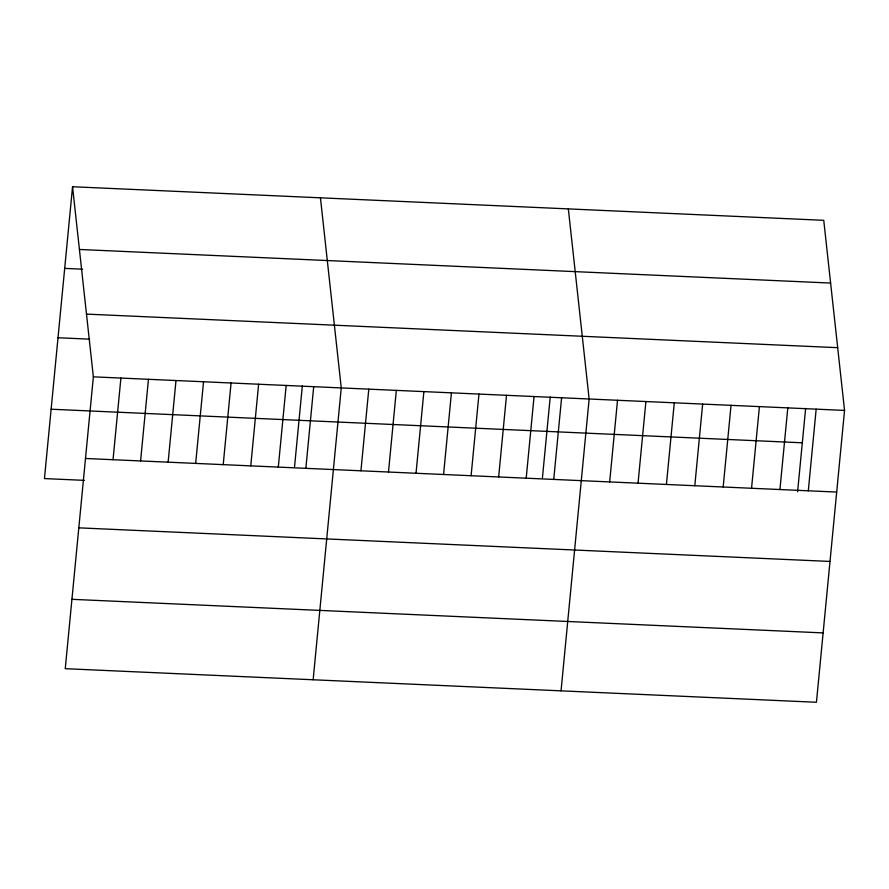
<?xml version="1.0" encoding="UTF-8"?>
<svg xmlns="http://www.w3.org/2000/svg" width="889" height="889" viewBox="0 0 889 889"><rect width="100%" height="100%" fill="white"/><g stroke="black" fill="none" stroke-linecap="round" stroke-linejoin="round"><path stroke-width="1.33" d="M72.554 186.734L93.356 376.836L65.253 668.684L816.446 702.266L844.55 410.418L823.747 220.316L72.554 186.734L44.45 478.582L84.388 480.36M113.036 459.713L120.904 378.069M140.584 460.947L148.452 379.292M168.132 462.18L175.989 380.525M195.669 463.413L203.537 381.759M223.217 464.647L231.073 382.992M250.765 465.869L258.621 384.226M278.301 467.103L286.169 385.459M294.57 466.536L302.338 385.893M305.849 468.336L313.706 386.682M313.15 679.763L341.254 387.915L320.44 197.814M360.934 470.803L368.791 389.149M388.482 472.026L396.338 390.382M416.019 473.259L423.886 391.616M443.567 474.493L451.423 392.849M471.103 475.726L478.971 394.071M498.651 476.96L506.519 395.305M526.199 478.193L534.056 396.538M542.457 477.626L550.224 396.972M553.736 479.415L561.604 397.772M561.048 690.842L589.14 399.005L568.338 208.904M609.665 481.916L617.522 400.272M638.035 483.194L645.903 401.539M666.417 484.461L674.284 402.806M694.798 485.727L702.654 404.073M723.179 486.994L731.036 405.351M751.549 488.261L759.417 406.617M779.931 489.528L787.798 407.884M797.6 491.761L805.634 408.395M808.312 490.806L816.169 409.151M79.421 249.465L830.604 283.058M64.686 268.389L82.588 269.189M86.489 314.106L837.682 347.688M58.007 337.753L89.689 339.165M93.356 376.836L844.55 410.418M51.129 409.218L802.323 442.8M85.5 458.48L836.693 492.073M78.821 527.844L830.004 561.437M71.942 599.319L823.125 632.901"/></g></svg>
